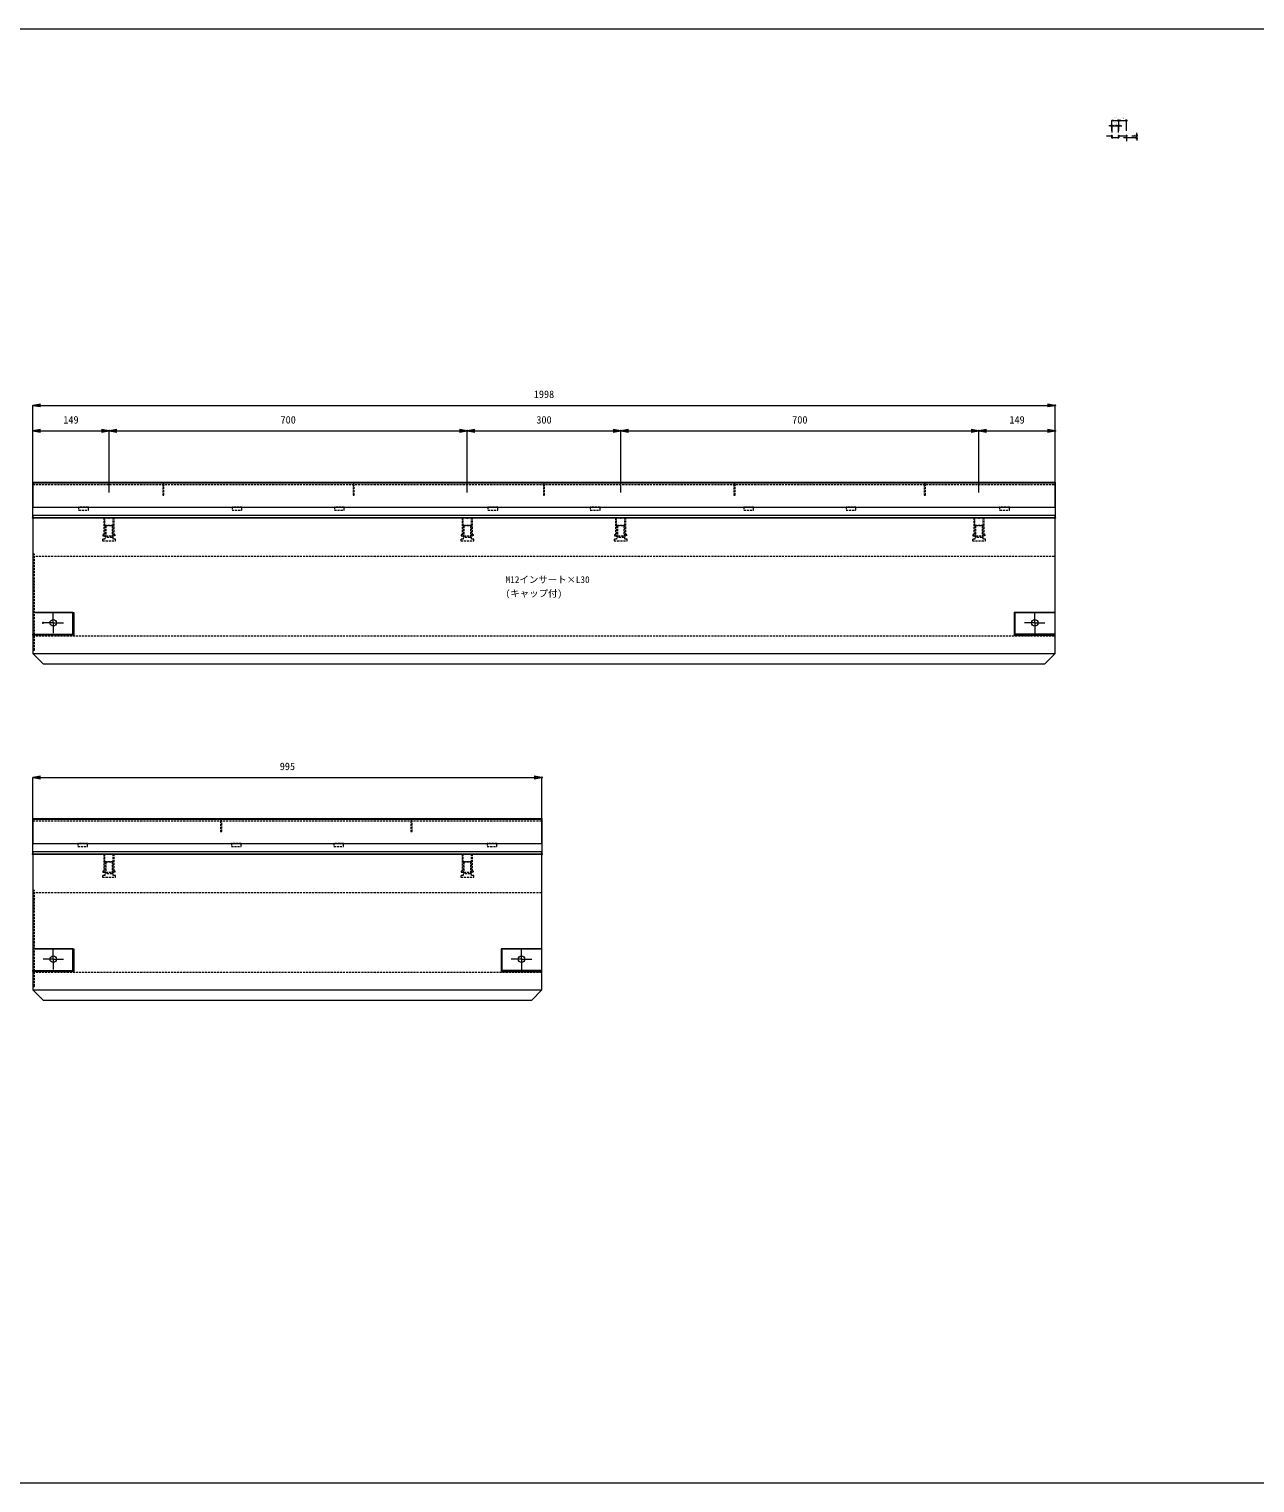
# Model space of a CAD drawing. Units: millimetres, scale not verified. Extents: x -7780 to 7780, y -1420 to 1420.
# Drawn here: x -2551 to -156, y -1420 to 1420 of the extents above; entities that cross this region are included whole.
import ezdxf
from ezdxf.enums import TextEntityAlignment as Align

# ---------------------------------------------------------------- set-up
doc = ezdxf.new("R2010")
doc.units = ezdxf.units.MM
doc.header["$LTSCALE"] = 8
doc.header["$PDMODE"] = 32
doc.header["$PDSIZE"] = 1.6
doc.linetypes.add('USER1', pattern=[0.75, 0.5, -0.25])
doc.layers.add('0-0_0', color=7, linetype='Continuous')
doc.layers.add('0-3_DEFPOINTS', color=7, linetype='Continuous')
for name, color, linetype, lineweight in [('0-1_TITLE', 7, 'Continuous', 18), ('0-2_SUNPO_S10', 3, 'Continuous', 18), ('0-4_KIJUN', 7, 'Continuous', 18), ('0-6_SUNPO_S2', 3, 'Continuous', 18), ('0-B_ANGLE', 4, 'Continuous', 18)]:
    doc.layers.add(name, color=color, linetype=linetype, lineweight=lineweight)
doc.styles.add('ＭＳ ゴシック', font='')
doc.styles.get('ＭＳ ゴシック').set_extended_font_data('MS Gothic')

# ---------------------------------------------------------------- blocks, each defined once
blk = doc.blocks.new('A$C49E55210')
at = {"layer": '0-B_ANGLE', "color": 5, "linetype": 'USER1'}
blk.add_line((0, 65.5), (1998, 65.5), dxfattribs=at)
at = {"layer": '0-B_ANGLE'}
for points in [[(0, 0), (0, 70), (1998, 70), (1998, 0)], [(0, 0), (1998, 0), (1998, 4.5), (0, 4.5)]]:
    blk.add_lwpolyline(points, close=True, dxfattribs=at)
at = {"layer": '0-B_ANGLE', "color": 5}
blk.add_lwpolyline([(0, 68), (0, 21), (1998, 21), (1998, 68)], close=True, dxfattribs=at)
at = {"layer": '0-B_ANGLE', "color": 5, "linetype": 'USER1'}
for points in [[(253.75, 65.5), (253.75, 44.5), (256.25, 44.5), (256.25, 65.5)], [(625.75, 65.5), (625.75, 44.5), (628.25, 44.5), (628.25, 65.5)], [(997.75, 65.5), (997.75, 44.5), (1000.25, 44.5), (1000.25, 65.5)], [(1369.75, 65.5), (1369.75, 44.5), (1372.25, 44.5), (1372.25, 65.5)], [(1741.75, 65.5), (1741.75, 44.5), (1744.25, 44.5), (1744.25, 65.5)]]:
    blk.add_lwpolyline(points, close=True, dxfattribs=at)
at = {"layer": '0-B_ANGLE', "linetype": 'USER1'}
for points in [[(89.5, 21), (89.5, 15), (108.5, 15), (108.5, 21)], [(389.5, 21), (389.5, 15), (408.5, 15), (408.5, 21)], [(589.5, 21), (589.5, 15), (608.5, 15), (608.5, 21)], [(889.5, 21), (889.5, 15), (908.5, 15), (908.5, 21)], [(1089.5, 21), (1089.5, 15), (1108.5, 15), (1108.5, 21)], [(1389.5, 21), (1389.5, 15), (1408.5, 15), (1408.5, 21)], [(1589.5, 21), (1589.5, 15), (1608.5, 15), (1608.5, 21)], [(1889.5, 21), (1889.5, 15), (1908.5, 15), (1908.5, 21)]]:
    blk.add_lwpolyline(points, close=True, dxfattribs=at)
blk = doc.blocks.new('A$C771558A0')
at = {"layer": '0-B_ANGLE', "color": 5, "linetype": 'USER1'}
blk.add_line((0, 65.5), (995, 65.5), dxfattribs=at)
at = {"layer": '0-B_ANGLE'}
for points in [[(0, 0), (0, 70), (995, 70), (995, 0)], [(0, 0), (995, 0), (995, 4.5), (0, 4.5)]]:
    blk.add_lwpolyline(points, close=True, dxfattribs=at)
at = {"layer": '0-B_ANGLE', "color": 5}
blk.add_lwpolyline([(0, 68), (0, 21), (995, 21), (995, 68)], close=True, dxfattribs=at)
at = {"layer": '0-B_ANGLE', "color": 5, "linetype": 'USER1'}
for points in [[(366.75, 65.5), (366.75, 44.5), (369.25, 44.5), (369.25, 65.5)], [(738.75, 65.5), (738.75, 44.5), (741.25, 44.5), (741.25, 65.5)]]:
    blk.add_lwpolyline(points, close=True, dxfattribs=at)
at = {"layer": '0-B_ANGLE', "linetype": 'USER1'}
for points in [[(88, 21), (88, 15), (107, 15), (107, 21)], [(388, 21), (388, 15), (407, 15), (407, 21)], [(588, 21), (588, 15), (607, 15), (607, 21)], [(888, 21), (888, 15), (907, 15), (907, 21)]]:
    blk.add_lwpolyline(points, close=True, dxfattribs=at)
blk = doc.blocks.new('_OPEN')
at = {"layer": '0-0_0'}
blk.add_line((0, 0), (-1, 0), dxfattribs=at)
blk.add_lwpolyline([(-1, 0.1667), (0, 0), (-1, -0.1667)], dxfattribs=at)
blk = doc.blocks.new('D54')
at = {"layer": '0-3_DEFPOINTS'}
for p in [(7344.59, 2651.258), (7344.59, 2631.258), (7345.59, 2628.058)]:
    blk.add_point(p, dxfattribs=at)
at = {"layer": '0-6_SUNPO_S2'}
for p, q in [((7341.59, 2651.258), (7338.59, 2651.258)), ((7344.59, 2641.258), (7344.59, 2651.258)), ((7345.59, 2651.258), (7344.59, 2651.258)), ((7345.59, 2638.058), (7345.59, 2651.258)), ((7348.59, 2651.258), (7351.59, 2651.258))]:
    blk.add_line(p, q, dxfattribs=at)
at = {"layer": '0-6_SUNPO_S2', "xscale": 3, "yscale": 3}
blk.add_blockref('_OPEN', (7344.59, 2651.258), dxfattribs=at)
at = {"layer": '0-6_SUNPO_S2', "xscale": 3, "yscale": 3, "rotation": 180}
blk.add_blockref('_OPEN', (7345.59, 2651.258), dxfattribs=at)
at = {"layer": '0-6_SUNPO_S2', "color": 7, "style": 'ＭＳ ゴシック'}
blk.add_text('1', height=2.933, dxfattribs=at).set_placement((7344.09, 2653.258), align=Align.BOTTOM_LEFT)
blk = doc.blocks.new('D55')
at = {"layer": '0-3_DEFPOINTS'}
for p in [(7357.59, 2651.258), (7345.59, 2628.058), (7357.59, 2628.058)]:
    blk.add_point(p, dxfattribs=at)
at = {"layer": '0-6_SUNPO_S2'}
for p, q in [((7345.59, 2638.058), (7345.59, 2651.258)), ((7348.59, 2651.258), (7354.59, 2651.258)), ((7357.59, 2638.058), (7357.59, 2651.258))]:
    blk.add_line(p, q, dxfattribs=at)
at = {"layer": '0-6_SUNPO_S2', "xscale": 3, "yscale": 3, "rotation": 180}
blk.add_blockref('_OPEN', (7345.59, 2651.258), dxfattribs=at)
at = {"layer": '0-6_SUNPO_S2', "xscale": 3, "yscale": 3}
blk.add_blockref('_OPEN', (7357.59, 2651.258), dxfattribs=at)
at = {"layer": '0-6_SUNPO_S2', "color": 7, "style": 'ＭＳ ゴシック'}
blk.add_text('12', height=2.933, dxfattribs=at).set_placement((7349.59, 2653.258), align=Align.BOTTOM_LEFT)
blk = doc.blocks.new('D56')
at = {"layer": '0-3_DEFPOINTS'}
for p in [(7358.59, 2651.258), (7357.59, 2628.058), (7358.59, 2631.258)]:
    blk.add_point(p, dxfattribs=at)
at = {"layer": '0-6_SUNPO_S2'}
for p, q in [((7354.59, 2651.258), (7351.59, 2651.258)), ((7357.59, 2638.058), (7357.59, 2651.258)), ((7357.59, 2651.258), (7358.59, 2651.258)), ((7358.59, 2641.258), (7358.59, 2651.258)), ((7361.59, 2651.258), (7364.59, 2651.258))]:
    blk.add_line(p, q, dxfattribs=at)
at = {"layer": '0-6_SUNPO_S2', "xscale": 3, "yscale": 3}
blk.add_blockref('_OPEN', (7357.59, 2651.258), dxfattribs=at)
at = {"layer": '0-6_SUNPO_S2', "xscale": 3, "yscale": 3, "rotation": 180}
blk.add_blockref('_OPEN', (7358.59, 2651.258), dxfattribs=at)
at = {"layer": '0-6_SUNPO_S2', "color": 7, "style": 'ＭＳ ゴシック'}
blk.add_text('1', height=2.933, dxfattribs=at).set_placement((7357.09, 2653.258), align=Align.BOTTOM_LEFT)
blk = doc.blocks.new('D57')
at = {"layer": '0-3_DEFPOINTS'}
for p in [(7358.59, 2661.258), (7344.59, 2631.258), (7358.59, 2631.258)]:
    blk.add_point(p, dxfattribs=at)
at = {"layer": '0-6_SUNPO_S2'}
for p, q in [((7344.59, 2641.258), (7344.59, 2661.258)), ((7347.59, 2661.258), (7355.59, 2661.258)), ((7358.59, 2641.258), (7358.59, 2661.258))]:
    blk.add_line(p, q, dxfattribs=at)
at = {"layer": '0-6_SUNPO_S2', "xscale": 3, "yscale": 3, "rotation": 180}
blk.add_blockref('_OPEN', (7344.59, 2661.258), dxfattribs=at)
at = {"layer": '0-6_SUNPO_S2', "xscale": 3, "yscale": 3}
blk.add_blockref('_OPEN', (7358.59, 2661.258), dxfattribs=at)
at = {"layer": '0-6_SUNPO_S2', "color": 7, "style": 'ＭＳ ゴシック'}
blk.add_text('14', height=2.933, dxfattribs=at).set_placement((7349.59, 2663.258), align=Align.BOTTOM_LEFT)
blk = doc.blocks.new('D58')
at = {"layer": '0-3_DEFPOINTS'}
for p in [(7373.59, 2661.258), (7358.59, 2631.258), (7373.59, 2631.258)]:
    blk.add_point(p, dxfattribs=at)
at = {"layer": '0-6_SUNPO_S2'}
for p, q in [((7358.59, 2641.258), (7358.59, 2661.258)), ((7361.59, 2661.258), (7370.59, 2661.258)), ((7373.59, 2641.258), (7373.59, 2661.258))]:
    blk.add_line(p, q, dxfattribs=at)
at = {"layer": '0-6_SUNPO_S2', "xscale": 3, "yscale": 3, "rotation": 180}
blk.add_blockref('_OPEN', (7358.59, 2661.258), dxfattribs=at)
at = {"layer": '0-6_SUNPO_S2', "xscale": 3, "yscale": 3}
blk.add_blockref('_OPEN', (7373.59, 2661.258), dxfattribs=at)
at = {"layer": '0-6_SUNPO_S2', "color": 7, "style": 'ＭＳ ゴシック'}
blk.add_text('15', height=2.933, dxfattribs=at).set_placement((7364.09, 2663.258), align=Align.BOTTOM_LEFT)
blk = doc.blocks.new('D59')
at = {"layer": '0-3_DEFPOINTS'}
for p in [(7357.59, 2628.058), (7373.59, 2631.258), (7393.59, 2631.258)]:
    blk.add_point(p, dxfattribs=at)
at = {"layer": '0-6_SUNPO_S2'}
for p, q in [((7367.59, 2628.058), (7393.59, 2628.058)), ((7383.59, 2631.258), (7393.59, 2631.258)), ((7393.59, 2634.258), (7393.59, 2637.258)), ((7393.59, 2628.058), (7393.59, 2631.258)), ((7393.59, 2625.058), (7393.59, 2622.058))]:
    blk.add_line(p, q, dxfattribs=at)
at = {"layer": '0-6_SUNPO_S2', "xscale": 3, "yscale": 3}
for p, rotation in [((7393.59, 2631.258), 270), ((7393.59, 2628.058), 90)]:
    blk.add_blockref('_OPEN', p, dxfattribs=dict(at, rotation=rotation))
at = {"layer": '0-6_SUNPO_S2', "color": 7, "style": 'ＭＳ ゴシック'}
blk.add_text('3.2', height=2.933, rotation=90, dxfattribs=at).set_placement((7391.59, 2626.658), align=Align.BOTTOM_LEFT)
blk = doc.blocks.new('D69')
at = {"layer": '0-2_SUNPO_S10'}
for p, q in [((5186, 1885), (5136, 1885)), ((5136, 1695), (5136, 1870)), ((5206, 1680), (5136, 1680))]:
    blk.add_line(p, q, dxfattribs=at)
at = {"layer": '0-3_DEFPOINTS'}
for p in [(5136, 1885), (5236, 1885), (5256, 1680)]:
    blk.add_point(p, dxfattribs=at)
at = {"layer": '0-2_SUNPO_S10', "xscale": 15, "yscale": 15}
for p, rotation in [((5136, 1885), 90), ((5136, 1680), 270)]:
    blk.add_blockref('_OPEN', p, dxfattribs=dict(at, rotation=rotation))
at = {"layer": '0-2_SUNPO_S10', "color": 7, "style": 'ＭＳ ゴシック'}
blk.add_text('205', height=14.66, rotation=90, dxfattribs=at).set_placement((5126, 1767.5), align=Align.BOTTOM_LEFT)
blk = doc.blocks.new('D70')
at = {"layer": '0-2_SUNPO_S10'}
for p, q in [((5236, 1278), (5236, 1378)), ((5251, 1378), (6216, 1378)), ((6231, 1278), (6231, 1378))]:
    blk.add_line(p, q, dxfattribs=at)
at = {"layer": '0-3_DEFPOINTS'}
for p in [(6231, 1378), (5236, 1228), (6231, 1228)]:
    blk.add_point(p, dxfattribs=at)
at = {"layer": '0-2_SUNPO_S10', "xscale": 15, "yscale": 15, "rotation": 180}
blk.add_blockref('_OPEN', (5236, 1378), dxfattribs=at)
at = {"layer": '0-2_SUNPO_S10', "xscale": 15, "yscale": 15}
blk.add_blockref('_OPEN', (6231, 1378), dxfattribs=at)
at = {"layer": '0-2_SUNPO_S10', "color": 7, "style": 'ＭＳ ゴシック'}
blk.add_text('995', height=14.66, dxfattribs=at).set_placement((5718.5, 1388), align=Align.BOTTOM_LEFT)
blk = doc.blocks.new('W1-2_INST-C')
at = {"layer": '0-4_KIJUN', "linetype": 'USER1'}
for p, q in [((-8.225, -15), (-8.225, 0)), ((8.225, -15), (8.225, 0))]:
    blk.add_line(p, q, dxfattribs=at)
for points in [[(10, 0), (-10, 0), (-10, -33), (-12, -33), (-12, -35), (12, -35), (12, -33), (10, -33)], [(8.225, -15), (-8.225, -15), (-8.225, -41.5), (-12.75, -41.5), (-12.75, -45), (12.75, -45), (12.75, -41.5), (8.225, -41.5)], [(-6, -15), (6, -15), (6, -38), (-6, -38)]]:
    blk.add_lwpolyline(points, close=True, dxfattribs=at)
blk = doc.blocks.new('D71')
at = {"layer": '0-2_SUNPO_S10'}
for p, q in [((5236, 1935), (5236, 2055)), ((5251, 2055), (5370, 2055)), ((5385, 1935), (5385, 2055))]:
    blk.add_line(p, q, dxfattribs=at)
at = {"layer": '0-3_DEFPOINTS'}
for p in [(5385, 2055), (5236, 1885), (5385, 1885)]:
    blk.add_point(p, dxfattribs=at)
at = {"layer": '0-2_SUNPO_S10', "xscale": 15, "yscale": 15, "rotation": 180}
blk.add_blockref('_OPEN', (5236, 2055), dxfattribs=at)
at = {"layer": '0-2_SUNPO_S10', "xscale": 15, "yscale": 15}
blk.add_blockref('_OPEN', (5385, 2055), dxfattribs=at)
at = {"layer": '0-2_SUNPO_S10', "color": 7, "style": 'ＭＳ ゴシック'}
blk.add_text('149', height=14.66, dxfattribs=at).set_placement((5295.5, 2065), align=Align.BOTTOM_LEFT)
blk = doc.blocks.new('D72')
at = {"layer": '0-2_SUNPO_S10'}
for p, q in [((5385, 1935), (5385, 2055)), ((5400, 2055), (6070, 2055)), ((6085, 1935), (6085, 2055))]:
    blk.add_line(p, q, dxfattribs=at)
at = {"layer": '0-3_DEFPOINTS'}
for p in [(6085, 2055), (5385, 1885), (6085, 1885)]:
    blk.add_point(p, dxfattribs=at)
at = {"layer": '0-2_SUNPO_S10', "xscale": 15, "yscale": 15, "rotation": 180}
blk.add_blockref('_OPEN', (5385, 2055), dxfattribs=at)
at = {"layer": '0-2_SUNPO_S10', "xscale": 15, "yscale": 15}
blk.add_blockref('_OPEN', (6085, 2055), dxfattribs=at)
at = {"layer": '0-2_SUNPO_S10', "color": 7, "style": 'ＭＳ ゴシック'}
blk.add_text('700', height=14.66, dxfattribs=at).set_placement((5720, 2065), align=Align.BOTTOM_LEFT)
blk = doc.blocks.new('D73')
at = {"layer": '0-2_SUNPO_S10'}
for p, q in [((6085, 1935), (6085, 2055)), ((6100, 2055), (6370, 2055)), ((6385, 1935), (6385, 2055))]:
    blk.add_line(p, q, dxfattribs=at)
at = {"layer": '0-3_DEFPOINTS'}
for p in [(6385, 2055), (6085, 1885), (6385, 1885)]:
    blk.add_point(p, dxfattribs=at)
at = {"layer": '0-2_SUNPO_S10', "xscale": 15, "yscale": 15, "rotation": 180}
blk.add_blockref('_OPEN', (6085, 2055), dxfattribs=at)
at = {"layer": '0-2_SUNPO_S10', "xscale": 15, "yscale": 15}
blk.add_blockref('_OPEN', (6385, 2055), dxfattribs=at)
at = {"layer": '0-2_SUNPO_S10', "color": 7, "style": 'ＭＳ ゴシック'}
blk.add_text('300', height=14.66, dxfattribs=at).set_placement((6220, 2065), align=Align.BOTTOM_LEFT)
blk = doc.blocks.new('D74')
at = {"layer": '0-2_SUNPO_S10'}
for p, q in [((6385, 1935), (6385, 2055)), ((6400, 2055), (7070, 2055)), ((7085, 1935), (7085, 2055))]:
    blk.add_line(p, q, dxfattribs=at)
at = {"layer": '0-3_DEFPOINTS'}
for p in [(7085, 2055), (6385, 1885), (7085, 1885)]:
    blk.add_point(p, dxfattribs=at)
at = {"layer": '0-2_SUNPO_S10', "xscale": 15, "yscale": 15, "rotation": 180}
blk.add_blockref('_OPEN', (6385, 2055), dxfattribs=at)
at = {"layer": '0-2_SUNPO_S10', "xscale": 15, "yscale": 15}
blk.add_blockref('_OPEN', (7085, 2055), dxfattribs=at)
at = {"layer": '0-2_SUNPO_S10', "color": 7, "style": 'ＭＳ ゴシック'}
blk.add_text('700', height=14.66, dxfattribs=at).set_placement((6720, 2065), align=Align.BOTTOM_LEFT)
blk = doc.blocks.new('D75')
at = {"layer": '0-2_SUNPO_S10'}
for p, q in [((7085, 1935), (7085, 2055)), ((7100, 2055), (7219, 2055)), ((7234, 1935), (7234, 2055))]:
    blk.add_line(p, q, dxfattribs=at)
at = {"layer": '0-3_DEFPOINTS'}
for p in [(7234, 2055), (7085, 1885), (7234, 1885)]:
    blk.add_point(p, dxfattribs=at)
at = {"layer": '0-2_SUNPO_S10', "xscale": 15, "yscale": 15, "rotation": 180}
blk.add_blockref('_OPEN', (7085, 2055), dxfattribs=at)
at = {"layer": '0-2_SUNPO_S10', "xscale": 15, "yscale": 15}
blk.add_blockref('_OPEN', (7234, 2055), dxfattribs=at)
at = {"layer": '0-2_SUNPO_S10', "color": 7, "style": 'ＭＳ ゴシック'}
blk.add_text('149', height=14.66, dxfattribs=at).set_placement((7144.5, 2065), align=Align.BOTTOM_LEFT)
blk = doc.blocks.new('D76')
at = {"layer": '0-2_SUNPO_S10'}
for p, q in [((5236, 1935), (5236, 2105)), ((5251, 2105), (7219, 2105)), ((7234, 1935), (7234, 2105))]:
    blk.add_line(p, q, dxfattribs=at)
at = {"layer": '0-3_DEFPOINTS'}
for p in [(7234, 2105), (5236, 1885), (7234, 1885)]:
    blk.add_point(p, dxfattribs=at)
at = {"layer": '0-2_SUNPO_S10', "xscale": 15, "yscale": 15, "rotation": 180}
blk.add_blockref('_OPEN', (5236, 2105), dxfattribs=at)
at = {"layer": '0-2_SUNPO_S10', "xscale": 15, "yscale": 15}
blk.add_blockref('_OPEN', (7234, 2105), dxfattribs=at)
at = {"layer": '0-2_SUNPO_S10', "color": 7, "style": 'ＭＳ ゴシック'}
blk.add_text('1998', height=14.66, dxfattribs=at).set_placement((6215, 2115), align=Align.BOTTOM_LEFT)

msp = doc.modelspace()

# ---------------------------------------------------------------- linework, layer by layer
at = {"layer": '0-1_TITLE', "color": 2}
msp.add_lwpolyline([(-3890, -1420), (0, -1420), (0, 1420), (-3890, 1420)], close=True, dxfattribs=at)
at = {"layer": '0-4_KIJUN'}
for p, q in [((-406.41, 1211.258), (-406.41, 1201.258)), ((-2504, 260), (-2524, 260)), ((-2504, 260), (-2504, 280)), ((-2504, 260), (-2504, 240)), ((-2504, 260), (-2484, 260)), ((-586, 260), (-606, 260)), ((-586, 260), (-586, 280)), ((-586, 260), (-566, 260)), ((-586, 260), (-586, 240)), ((-2544, 200), (-546, 200)), ((-2504, -397), (-2524, -397)), ((-2504, -397), (-2504, -377)), ((-2504, -397), (-2504, -417)), ((-2504, -397), (-2484, -397)), ((-1589, -397), (-1609, -397)), ((-1589, -397), (-1589, -377)), ((-1589, -397), (-1569, -397)), ((-1589, -397), (-1589, -417)), ((-2544, -457), (-1549, -457))]:
    msp.add_line(p, q, dxfattribs=at)
at = {"layer": '0-4_KIJUN', "linetype": 'USER1'}
for p, q in [((-2544, 390.52), (-546, 390.52)), ((-2544, 235), (-546, 235)), ((-2544, -266.48), (-1549, -266.48)), ((-2544, -422), (-1549, -422))]:
    msp.add_line(p, q, dxfattribs=at)
at = {"layer": '0-4_KIJUN'}
msp.add_lwpolyline([(-445.41, 1211.258), (-435.41, 1211.258), (-434.41, 1208.058), (-422.41, 1208.058), (-421.41, 1211.258), (-406.41, 1211.258)], dxfattribs=at)
for points in [[(-2524, 180), (-566, 180), (-546, 200), (-546, 465), (-2544, 465), (-2544, 200)], [(-2544, 280), (-2464, 280), (-2464, 236), (-2544, 236), (-2544, 238), (-2466, 238), (-2466, 280)], [(-546, 280), (-626, 280), (-626, 236), (-546, 236), (-546, 238), (-624, 238), (-624, 280)], [(-2524, -477), (-1569, -477), (-1549, -457), (-1549, -192), (-2544, -192), (-2544, -457)], [(-2544, -377), (-2464, -377), (-2464, -421), (-2544, -421), (-2544, -419), (-2466, -419), (-2466, -377)], [(-1549, -377), (-1629, -377), (-1629, -421), (-1549, -421), (-1549, -419), (-1627, -419), (-1627, -377)]]:
    msp.add_lwpolyline(points, close=True, dxfattribs=at)
at = {"layer": '0-4_KIJUN', "color": 3, "linetype": 'USER1'}
for points in [[(-2544, 206), (-2540.8, 207), (-2540.8, 394), (-2544, 395)], [(-2544, -451), (-2540.8, -450), (-2540.8, -263), (-2544, -262)]]:
    msp.add_lwpolyline(points, close=True, dxfattribs=at)
at = {"layer": '0-4_KIJUN'}
for centre in [(-2504, 260), (-586, 260), (-2504, -397), (-1589, -397)]:
    msp.add_circle(centre, 6.35, dxfattribs=at)

# ---------------------------------------------------------------- block references
at = {"layer": '0-2_SUNPO_S10'}
for name in ['D76', 'D71', 'D72', 'D73', 'D74', 'D75', 'D69', 'D70']:
    msp.add_blockref(name, (-7780, -1420), dxfattribs=at)
at = {"layer": '0-4_KIJUN'}
for p in [(-2395, 465), (-1695, 465), (-1395, 465), (-695, 465), (-2395, -192), (-1695, -192)]:
    msp.add_blockref('W1-2_INST-C', p, dxfattribs=at)
at = {"layer": '0-6_SUNPO_S2'}
for name in ['D54', 'D57', 'D55', 'D56', 'D58', 'D59']:
    msp.add_blockref(name, (-7780, -1420), dxfattribs=at)
at = {"layer": '0-B_ANGLE'}
for name, p in [('A$C49E55210', (-2544, 465)), ('A$C771558A0', (-2544, -192))]:
    msp.add_blockref(name, p, dxfattribs=at)

# ---------------------------------------------------------------- texts
at = {"layer": '0-2_SUNPO_S10', "color": 7, "style": 'ＭＳ ゴシック'}
for s, p in [('M12インサート×L30', (-1620, 334)), ('(キャップ付)', (-1620, 307))]:
    msp.add_text(s, height=13.2, dxfattribs=at).set_placement(p, align=Align.BOTTOM_LEFT)

doc.saveas('drawing.dxf')
